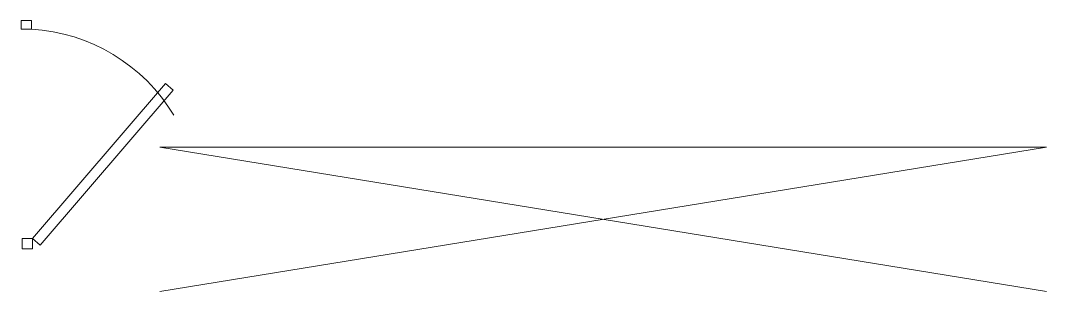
# Model space of a CAD drawing. Header units: millimetres. Extents: x 653176 to 972033, y 753746 to 925850.
# Drawn here: x 782993 to 786592, y 770918 to 771867 of the extents above; entities that cross this region are included whole.
import ezdxf

# ---------------------------------------------------------------- set-up
doc = ezdxf.new("R2010")
doc.units = ezdxf.units.MM
doc.header["$LTSCALE"] = 10
for name, color, linetype, lineweight in [('!обводка помещений', 10, 'Continuous', 20), ('двери', 202, 'Continuous', 9), ('МЕБ', 255, 'Continuous', 20)]:
    doc.layers.add(name, color=color, linetype=linetype, lineweight=lineweight)

# ---------------------------------------------------------------- blocks, each defined once
blk = doc.blocks.new('дверь')
at = {"layer": 'двери'}
for points in [[(563764, 910696.3), (563734.1, 910696.5), (563733.9, 910660.6), (563763.8, 910660.5)], [(564533.9, 910690.7), (564498.1, 910690.8), (564498, 910655), (564533.8, 910654.9)], [(564498, 910655), (563953.4, 910189.8), (563976.6, 910162.5), (564521.3, 910627.8)]]:
    blk.add_lwpolyline(points, close=True, dxfattribs=at)
blk.add_arc((564389.3, 910695.5), 626.4, 183.2052, 238.7851, dxfattribs=at)

msp = doc.modelspace()

# ---------------------------------------------------------------- linework, layer by layer
at = {"layer": '!обводка помещений', "color": 7, "lineweight": 20}
for p, q in [((783481.9, 770917.6), (786591.9, 771423.7)), ((786591.9, 771423.7), (783481.9, 771423.7)), ((783481.9, 771423.7), (786591.9, 770917.6))]:
    msp.add_line(p, q, dxfattribs=at)

# ---------------------------------------------------------------- block references
at = {"layer": 'МЕБ', "xscale": -1, "rotation": 89.85059172131649}
msp.add_blockref('дверь', (1695158.7, 1333224.7), dxfattribs=at)

doc.saveas('drawing.dxf')
